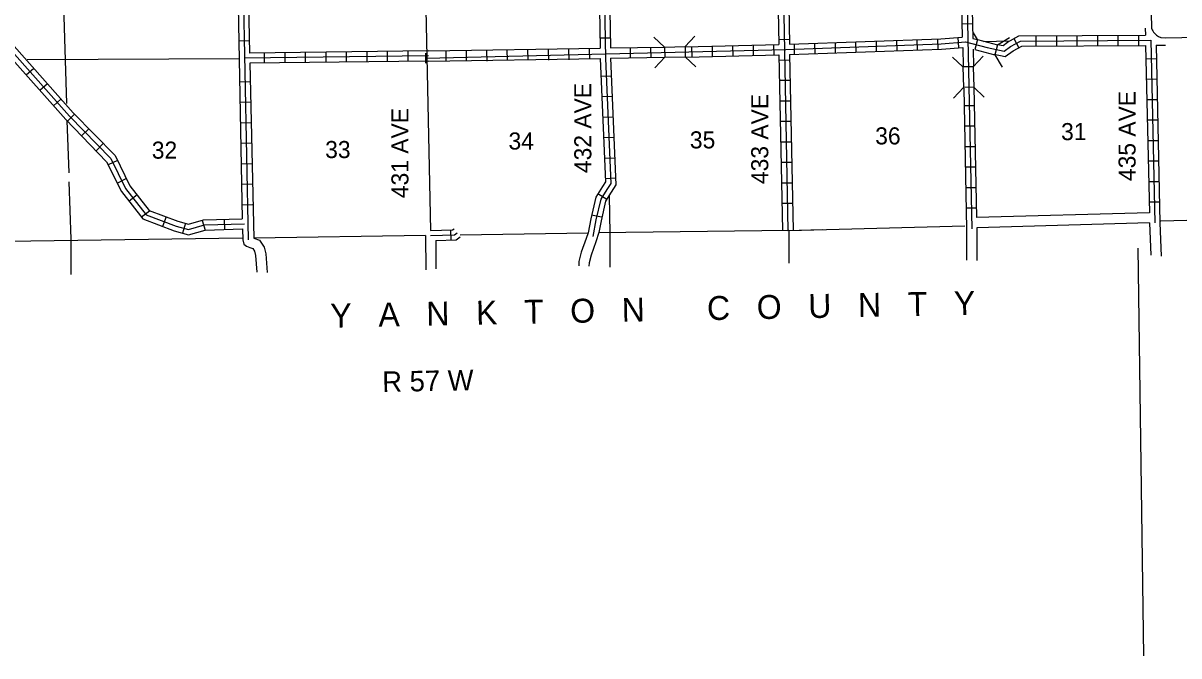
# Model space of a CAD drawing. Extents: x 1640392 to 2180867, y 15619447 to 16019250.
# Drawn here: x 2007847 to 2041678, y 15671856 to 15690383 of the extents above; entities that cross this region are included whole.
import ezdxf

# ---------------------------------------------------------------- set-up
doc = ezdxf.new("R2010")
doc.units = 0
for name, color, linetype in [('L11', 7, 'Continuous'), ('L13', 7, 'Continuous'), ('L14', 7, 'Continuous'), ('L18', 7, 'Continuous'), ('L2', 7, 'Continuous'), ('L30', 7, 'Continuous'), ('L4', 7, 'Continuous'), ('L55', 7, 'Continuous'), ('L56', 7, 'Continuous'), ('L8', 7, 'Continuous'), ('L9', 7, 'Continuous')]:
    doc.layers.add(name, color=color, linetype=linetype)

msp = doc.modelspace()

# ---------------------------------------------------------------- linework, layer by layer
at = {"layer": 'L11'}
for points in [[(2040814, 15684831), (2035755, 15684689)], [(2040822, 15684531), (2035764, 15684389)]]:
    msp.add_lwpolyline(points, dxfattribs=at)
at = {"layer": 'L13'}
for points in [[(2008990, 15692164), (2009115, 15688031)], [(2035955, 15689848), (2036722, 15689864)], [(2014189, 15689339), (2007965, 15689306)], [(2009131, 15687531), (2009181, 15685998)], [(2009190, 15685731), (2009240, 15684056)], [(2024997, 15685339), (2025022, 15684223)]]:
    msp.add_lwpolyline(points, dxfattribs=at)
at = {"layer": 'L18'}
for p, q in [((2026622, 15689681), (2026314, 15689973)), ((2027222, 15689698), (2027514, 15689998)), ((2035780, 15689898), (2035664, 15690098)), ((2035780, 15689898), (2035705, 15689606)), ((2035780, 15689898), (2036364, 15689748)), ((2036364, 15689748), (2036722, 15689964)), ((2026622, 15689681), (2027222, 15689698)), ((2026622, 15689681), (2026631, 15689381)), ((2027222, 15689698), (2027231, 15689398)), ((2035705, 15689606), (2036289, 15689456)), ((2036364, 15689748), (2036289, 15689456)), ((2026631, 15689381), (2026339, 15689073)), ((2026631, 15689381), (2027231, 15689398)), ((2027231, 15689398), (2027539, 15689098)), ((2035355, 15689098), (2035047, 15689389)), ((2035655, 15689106), (2035947, 15689414)), ((2036289, 15689456), (2036505, 15689089)), ((2035655, 15689106), (2035355, 15689098)), ((2035355, 15689098), (2035372, 15688498)), ((2035655, 15689106), (2035672, 15688506)), ((2035372, 15688498), (2035080, 15688189)), ((2035672, 15688506), (2035372, 15688498)), ((2035672, 15688506), (2035980, 15688214))]:
    msp.add_line(p, q, dxfattribs=at)
at = {"layer": 'L2'}
for points in [[(2041147, 15684598), (2046080, 15684723)], [(2014598, 15684098), (2019623, 15684173)], [(2020639, 15684183), (2024389, 15684239)], [(2024697, 15684248), (2030256, 15684325)], [(2030256, 15684313), (2035414, 15684448)], [(2003931, 15683948), (2014273, 15684098)]]:
    msp.add_lwpolyline(points, dxfattribs=at)
at = {"layer": 'L4'}
for points in [[(2040347, 15711065), (2040873, 15690260)], [(2019223, 15710215), (2019769, 15684314)], [(2040873, 15690260), (2040876, 15690236), (2040895, 15690184), (2040913, 15690152), (2040934, 15690116), (2040964, 15690086), (2040990, 15690055), (2041027, 15690025), (2041085, 15689987), (2041151, 15689961), (2041283, 15689950)], [(2041283, 15689950), (2046047, 15690053)]]:
    msp.add_lwpolyline(points, dxfattribs=at)
at = {"layer": 'L55'}
for points in [[(2040822, 15684531), (2040855, 15683589)], [(2041122, 15684539), (2041155, 15683564)], [(2035464, 15684364), (2035464, 15683439)], [(2035764, 15684389), (2035764, 15683431)]]:
    msp.add_lwpolyline(points, dxfattribs=at)
at = {"layer": 'L56'}
for points in [[(2019623, 15684164), (2019631, 15683156)], [(2024383, 15684239), (2024332, 15684079), (2024184, 15683680), (2024113, 15683402), (2024110, 15683274)], [(2024700, 15684248), (2024615, 15683981), (2024471, 15683591), (2024412, 15683361), (2024409, 15683265)], [(2025022, 15684223), (2025022, 15683239)], [(2030256, 15684325), (2030256, 15683356)], [(2009240, 15684056), (2009248, 15683023)], [(2014281, 15684039), (2014306, 15683914), (2014389, 15683856), (2014481, 15683814), (2014573, 15683781), (2014623, 15683706), (2014648, 15683581), (2014689, 15683089)], [(2014598, 15684089), (2014764, 15684031), (2014906, 15683823), (2014948, 15683623), (2014989, 15683081)], [(2019924, 15684018), (2019931, 15683189)], [(2040472, 15683798), (2040647, 15671856)]]:
    msp.add_lwpolyline(points, dxfattribs=at)
at = {"layer": 'L8'}
for p, q in [((2035639, 15690364), (2035339, 15690356)), ((2025034, 15689939), (2024734, 15689939)), ((2030272, 15689898), (2029972, 15689889)), ((2034031, 15689598), (2034022, 15689898)), ((2034630, 15689623), (2034622, 15689923)), ((2035239, 15689664), (2035214, 15689964)), ((2036997, 15689664), (2036855, 15689923)), ((2037505, 15689706), (2037505, 15690006)), ((2038105, 15689714), (2038105, 15690014)), ((2038705, 15689714), (2038705, 15690014)), ((2039305, 15689723), (2039305, 15690023)), ((2039905, 15689723), (2039905, 15690023)), ((2040505, 15689731), (2040505, 15690031)), ((2014164, 15689864), (2014464, 15689873)), ((2017914, 15689248), (2017914, 15689548)), ((2018514, 15689256), (2018514, 15689556)), ((2019114, 15689264), (2019114, 15689564)), ((2020231, 15689264), (2020231, 15689564)), ((2020823, 15689273), (2020823, 15689573)), ((2021431, 15689273), (2021423, 15689573)), ((2022023, 15689298), (2022014, 15689598)), ((2022631, 15689306), (2022622, 15689606)), ((2023231, 15689298), (2023222, 15689598)), ((2023831, 15689306), (2023822, 15689606)), ((2024431, 15689323), (2024422, 15689623)), ((2025631, 15689356), (2025622, 15689656)), ((2026231, 15689364), (2026222, 15689664)), ((2027431, 15689398), (2027422, 15689698)), ((2028031, 15689414), (2028022, 15689714)), ((2028631, 15689423), (2028622, 15689723)), ((2029231, 15689439), (2029222, 15689739)), ((2029831, 15689456), (2029822, 15689756)), ((2030431, 15689473), (2030422, 15689773)), ((2031031, 15689498), (2031022, 15689798)), ((2031631, 15689514), (2031622, 15689814)), ((2032231, 15689539), (2032222, 15689839)), ((2032831, 15689556), (2032822, 15689856)), ((2033431, 15689581), (2033422, 15689881)), ((2014914, 15689214), (2014914, 15689514)), ((2015514, 15689223), (2015514, 15689523)), ((2016114, 15689231), (2016114, 15689531)), ((2016714, 15689239), (2016714, 15689539)), ((2017314, 15689239), (2017314, 15689539)), ((2019631, 15689206), (2019631, 15689506)), ((2030289, 15689298), (2029989, 15689289)), ((2041014, 15689339), (2040714, 15689331)), ((2008165, 15689056), (2007940, 15688856)), ((2008565, 15688606), (2008340, 15688406)), ((2014189, 15688664), (2014489, 15688673)), ((2025072, 15688831), (2024772, 15688823)), ((2030297, 15688698), (2029997, 15688698)), ((2041030, 15688739), (2040730, 15688731)), ((2025089, 15688231), (2024797, 15688223)), ((2008956, 15688156), (2008740, 15687964)), ((2014206, 15688064), (2014506, 15688073)), ((2030314, 15688098), (2030014, 15688098)), ((2035689, 15687964), (2035389, 15687964)), ((2041047, 15688139), (2040747, 15688139)), ((2009356, 15687714), (2009140, 15687506)), ((2025114, 15687631), (2024814, 15687623)), ((2041055, 15687539), (2040755, 15687539)), ((2009773, 15687289), (2009556, 15687081)), ((2014214, 15687464), (2014514, 15687473)), ((2030322, 15687498), (2030022, 15687498)), ((2035705, 15687364), (2035405, 15687364)), ((2010190, 15686856), (2009981, 15686648)), ((2014223, 15686864), (2014523, 15686873)), ((2025139, 15687031), (2024839, 15687023)), ((2030331, 15686898), (2030031, 15686898)), ((2041072, 15686939), (2040772, 15686939)), ((2035714, 15686764), (2035414, 15686764)), ((2010606, 15686364), (2010340, 15686231)), ((2014239, 15686264), (2014539, 15686273)), ((2025164, 15686431), (2024864, 15686423)), ((2030347, 15686298), (2030047, 15686298)), ((2035730, 15686164), (2035430, 15686164)), ((2041080, 15686339), (2040780, 15686339)), ((2010873, 15685831), (2010606, 15685698)), ((2025189, 15685839), (2024889, 15685823)), ((2014248, 15685664), (2014548, 15685673)), ((2030356, 15685698), (2030056, 15685698)), ((2035739, 15685564), (2035439, 15685564)), ((2041097, 15685739), (2040797, 15685739)), ((2011181, 15685356), (2010948, 15685173)), ((2024931, 15685223), (2024672, 15685381)), ((2011548, 15684881), (2011314, 15684698)), ((2014264, 15685064), (2014564, 15685073)), ((2030364, 15685098), (2030064, 15685098)), ((2035747, 15684964), (2035455, 15684964)), ((2041105, 15685139), (2040805, 15685139)), ((2012039, 15684706), (2011931, 15684431)), ((2012598, 15684523), (2012514, 15684231)), ((2013089, 15684606), (2013173, 15684323)), ((2013731, 15684639), (2013739, 15684339)), ((2024781, 15684698), (2024489, 15684764)), ((2020373, 15684031), (2020365, 15684329))]:
    msp.add_line(p, q, dxfattribs=at)
for points in [[(2029739, 15710665), (2030231, 15684306), (2031239, 15684339)], [(2035064, 15710806), (2035614, 15684364)], [(1998082, 15709531), (1997982, 15707281), (1997782, 15706815), (1996607, 15704640), (1996073, 15702564), (1996040, 15700856), (1996207, 15699581), (1996640, 15698773), (1998182, 15697431), (2000765, 15695856), (2005823, 15691473), (2009206, 15687656), (2010415, 15686414), (2010848, 15685539), (2011448, 15684773), (2012323, 15684439), (2012689, 15684339), (2013156, 15684473), (2014331, 15684506)], [(2014098, 15701264), (2014431, 15684039)], [(2013973, 15699681), (2014264, 15684656)], [(2014273, 15699689), (2014473, 15689506)], [(2001073, 15695789), (2005931, 15691581), (2009315, 15687756), (2010540, 15686506), (2010973, 15685623), (2011539, 15684898), (2012373, 15684581), (2012689, 15684498), (2013131, 15684623), (2014264, 15684656)], [(2000906, 15695531), (2005715, 15691364), (2009098, 15687556), (2010290, 15686323), (2010723, 15685456), (2011356, 15684648), (2012273, 15684298), (2012689, 15684181), (2013181, 15684323), (2014273, 15684356)], [(2035230, 15694956), (2035339, 15689973)], [(2035530, 15694964), (2035647, 15689931)], [(2029872, 15694773), (2029964, 15689756)], [(2030189, 15694781), (2030281, 15689764)], [(2024729, 15690227), (2024739, 15689648)], [(2025029, 15690228), (2025039, 15689656)], [(2040694, 15690234), (2040699, 15690030)], [(2030281, 15689764), (2034714, 15689923), (2035339, 15689973)], [(2035647, 15689931), (2035780, 15689898)], [(2036372, 15689756), (2036530, 15689723), (2036664, 15689823), (2036997, 15690006), (2040699, 15690030)], [(2019714, 15689573), (2014473, 15689506)], [(2019631, 15689356), (2030172, 15689614), (2034722, 15689773), (2035430, 15689831), (2036064, 15689673), (2036564, 15689564), (2036747, 15689698), (2037039, 15689856), (2040855, 15689881)], [(2019714, 15689573), (2024739, 15689648)], [(2025039, 15689656), (2026622, 15689681)], [(2027214, 15689689), (2029964, 15689756)], [(2030281, 15689464), (2034730, 15689623), (2035355, 15689673)], [(2035355, 15689673), (2035364, 15689098)], [(2035655, 15689623), (2035664, 15689114)], [(2036272, 15689473), (2036597, 15689406), (2036830, 15689573), (2037080, 15689706), (2040705, 15689731)], [(2040705, 15689731), (2040814, 15684831)], [(2040855, 15689881), (2040972, 15684539)], [(2041009, 15689733), (2041285, 15689735)], [(2041009, 15689733), (2041122, 15684539)], [(2019714, 15689423), (2014314, 15689356)], [(2019714, 15689273), (2014481, 15689206)], [(2014481, 15689206), (2014598, 15684089)], [(2019714, 15689273), (2024739, 15689348)], [(2024739, 15689348), (2024897, 15685731), (2024806, 15685598), (2024614, 15685289), (2024464, 15684656), (2024389, 15684239)], [(2024897, 15689348), (2025047, 15685689), (2024931, 15685514), (2024756, 15685231), (2024614, 15684623), (2024522, 15684139)], [(2025039, 15689356), (2025197, 15685648), (2025056, 15685431), (2024897, 15685173), (2024764, 15684589), (2024697, 15684248)], [(2025039, 15689356), (2026631, 15689381)], [(2027247, 15689389), (2029972, 15689456)], [(2029972, 15689456), (2030077, 15684323)], [(2030281, 15689464), (2030384, 15684316)], [(2035380, 15688481), (2035464, 15684364)], [(2035680, 15688514), (2035755, 15684689)], [(2014273, 15684356), (2014281, 15684039)], [(2019769, 15684314), (2020418, 15684331), (2020460, 15684363)], [(2019773, 15684164), (2020470, 15684183), (2020550, 15684243)], [(2019924, 15684018), (2020521, 15684034), (2020640, 15684123)]]:
    msp.add_lwpolyline(points, dxfattribs=at)
at = {"layer": 'L9'}
for points in [[(2024706, 15699948), (2024897, 15689339)], [(2024647, 15694673), (2024729, 15690227)], [(2024947, 15694681), (2025029, 15690228)]]:
    msp.add_lwpolyline(points, dxfattribs=at)

# ---------------------------------------------------------------- texts
at = {"layer": 'L14'}
for s, p in [('34', (2022056, 15686681)), ('35', (2027364, 15686714)), ('36', (2032789, 15686831)), ('31', (2038230, 15686956)), ('32', (2011614, 15686414)), ('33', (2016689, 15686431))]:
    msp.add_text(s, height=500, rotation=360, dxfattribs=at).set_placement(p)
at = {"layer": 'L30'}
for s, p in [('432 AVE', (2024480, 15685991)), ('433 AVE', (2029659, 15685670)), ('435 AVE', (2040411, 15685757)), ('431 AVE', (2019127, 15685258))]:
    msp.add_text(s, height=500, rotation=90, dxfattribs=at).set_placement(p)
at = {"layer": 'L56'}
for s, height, p in [('Y   A   N   K   T   O   N       C   O   U   N   T   Y', 699.98, (2016848, 15681464)), ('R 57 W', 600, (2018364, 15679581))]:
    msp.add_text(s, height=height, rotation=1.1508, dxfattribs=at).set_placement(p)

doc.saveas('drawing.dxf')
